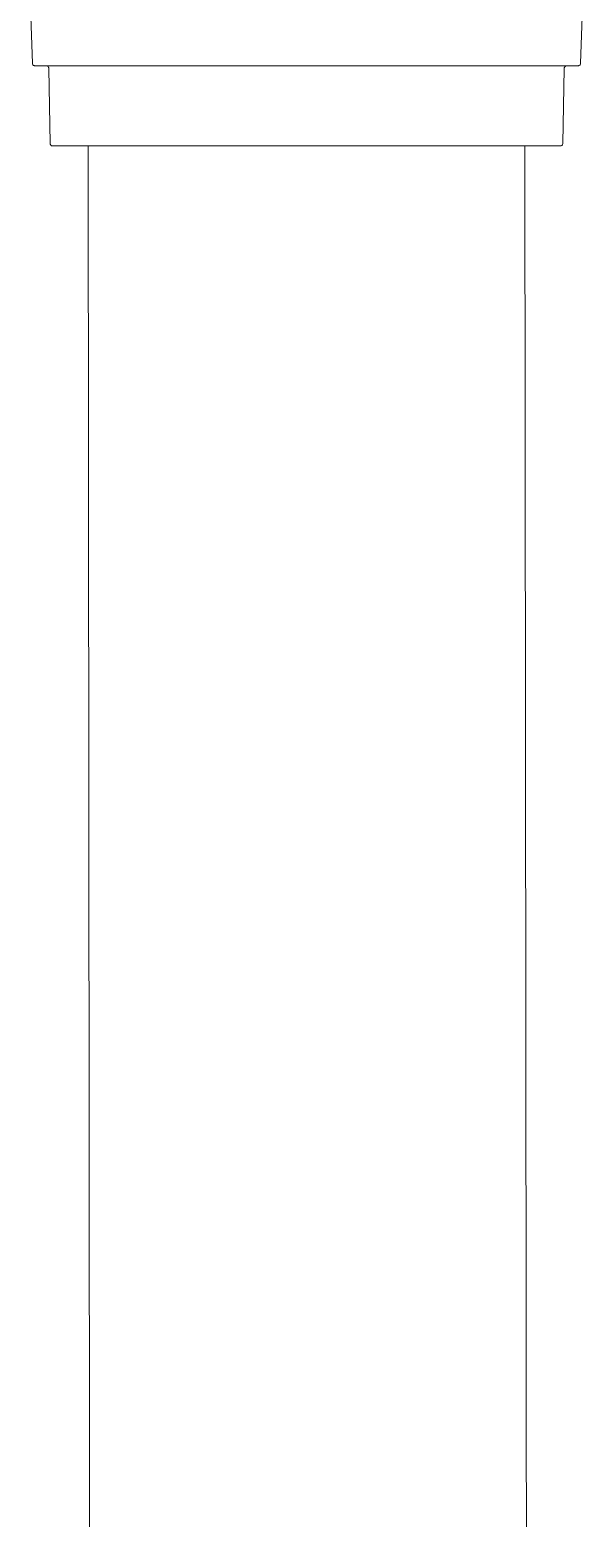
# Model space of a CAD drawing. Header units: millimetres. Extents: x -1245 to 7283, y 1609 to 4579.
# Drawn here: x 5372.5 to 5447.1, y 3255.6 to 3456.6 of the extents above; entities that cross this region are included whole.
import ezdxf

# ---------------------------------------------------------------- set-up
doc = ezdxf.new("R2010")
doc.units = ezdxf.units.MM

msp = doc.modelspace()

# ---------------------------------------------------------------- linework, layer by layer
at = {"linetype": 'Continuous', "lineweight": 5}
for p, q in [((5372.82, 3452.03), (5372.46, 3462.16)), ((5446.78, 3452.03), (5447.13, 3462.16)), ((5375.21, 3441.2), (5375.03, 3451.32)), ((5444.39, 3441.2), (5444.57, 3451.32)), ((5375.44, 3440.88), (5444.17, 3440.88))]:
    msp.add_line(p, q, dxfattribs=at)
at = {"lineweight": 5}
msp.add_lwpolyline([(5380.34, 3440.88), (5439.26, 3440.88), (5439.64, 3079.98), (5380.71, 3079.98)], close=True, dxfattribs=at)
at = {"linetype": 'Continuous', "lineweight": 5}
for points in [[(5372.82, 3452.03), (5372.82, 3452.03), (5372.82, 3452.03), (5372.82, 3452.03)], [(5375.03, 3451.32), (5375.03, 3451.32), (5375.03, 3451.32), (5375.03, 3451.32)], [(5375.21, 3441.2), (5375.21, 3441.2), (5375.21, 3441.2), (5375.21, 3441.2)]]:
    msp.add_open_spline(points, degree=3, dxfattribs=at)
for points, knots in [([(5373.18, 3451.68), (5373.14, 3451.68), (5373.09, 3451.69), (5373.01, 3451.72), (5372.96, 3451.75), (5372.89, 3451.81), (5372.87, 3451.85), (5372.83, 3451.94), (5372.82, 3451.99), (5372.82, 3452.03)], [0, 0, 0, 0, 0.25, 0.25, 0.5, 0.5, 0.75, 0.75, 1, 1, 1, 1]), ([(5446.42, 3451.68), (5446.42, 3451.68), (5446.42, 3451.68), (5446.4, 3451.68), (5446.39, 3451.68), (5446.36, 3451.68), (5446.33, 3451.68), (5446.29, 3451.68), (5446.24, 3451.68), (5446.19, 3451.68), (5446.13, 3451.68), (5446.06, 3451.68), (5445.98, 3451.68), (5445.9, 3451.68), (5445.81, 3451.68), (5445.52, 3451.68), (5444.9, 3451.68), (5443.68, 3451.68), (5442.15, 3451.68), (5440.29, 3451.68), (5438.15, 3451.68), (5435.73, 3451.68), (5433.07, 3451.68), (5430.17, 3451.68), (5427.09, 3451.68), (5423.83, 3451.68), (5420.45, 3451.68), (5416.95, 3451.68), (5413.39, 3451.68), (5409.8, 3451.68), (5406.2, 3451.68), (5402.64, 3451.68), (5399.15, 3451.68), (5395.76, 3451.68), (5392.51, 3451.68), (5389.42, 3451.68), (5386.53, 3451.68), (5383.86, 3451.68), (5381.45, 3451.68), (5379.3, 3451.68), (5377.45, 3451.68), (5375.91, 3451.68), (5374.7, 3451.68), (5374.04, 3451.68), (5373.7, 3451.68), (5373.54, 3451.68), (5373.42, 3451.68), (5373.31, 3451.68), (5373.24, 3451.68), (5373.19, 3451.68), (5373.18, 3451.68), (5373.18, 3451.68)], [0, 0, 0, 0, 0.004472, 0.00894, 0.013407, 0.017872, 0.022336, 0.026801, 0.031268, 0.035736, 0.040208, 0.044684, 0.049165, 0.053651, 0.058144, 0.062645, 0.094001, 0.125264, 0.156519, 0.187884, 0.219242, 0.250503, 0.281758, 0.313123, 0.344481, 0.375742, 0.406997, 0.438362, 0.469721, 0.500981, 0.532237, 0.563601, 0.59496, 0.62622, 0.657476, 0.68884, 0.720199, 0.751459, 0.782715, 0.814079, 0.845438, 0.876698, 0.907954, 0.939317, 0.948027, 0.956713, 0.965381, 0.974037, 0.982688, 0.99134, 1, 1, 1, 1]), ([(5375.03, 3451.32), (5375.03, 3451.37), (5375.02, 3451.41), (5374.99, 3451.5), (5374.96, 3451.54), (5374.89, 3451.61), (5374.85, 3451.64), (5374.76, 3451.67), (5374.71, 3451.68), (5374.67, 3451.68)], [0, 0, 0, 0, 0.25, 0.25, 0.5, 0.5, 0.75, 0.75, 1, 1, 1, 1]), ([(5444.57, 3451.32), (5444.57, 3451.38), (5444.58, 3451.46), (5444.64, 3451.53), (5444.78, 3451.68)], [0, 0, 0, 0, 0.5770533, 0.9812483, 0.9812483, 0.9812483, 0.9812483]), ([(5446.42, 3451.68), (5446.46, 3451.68), (5446.5, 3451.69), (5446.59, 3451.72), (5446.63, 3451.75), (5446.7, 3451.81), (5446.73, 3451.85), (5446.77, 3451.94), (5446.78, 3451.99), (5446.78, 3452.03)], [0, 0, 0, 0, 0.25, 0.25, 0.5, 0.5, 0.75, 0.75, 1, 1, 1, 1]), ([(5375.21, 3441.2), (5375.21, 3441.15), (5375.23, 3441.05), (5375.32, 3440.93), (5375.4, 3440.89), (5375.44, 3440.88)], [0, 0, 0, 0, 0.356196, 0.740545, 1, 1, 1, 1]), ([(5444.39, 3441.2), (5444.39, 3441.16), (5444.38, 3441.12), (5444.34, 3441.03), (5444.32, 3440.99), (5444.25, 3440.92), (5444.21, 3440.89), (5444.17, 3440.88)], [0, 0, 0, 0, 0.25, 0.25, 0.5, 0.5, 0.7392762, 0.7392762, 0.7392762, 0.7392762])]:
    msp.add_open_spline(points, degree=3, knots=knots, dxfattribs=at)

doc.saveas('drawing.dxf')
